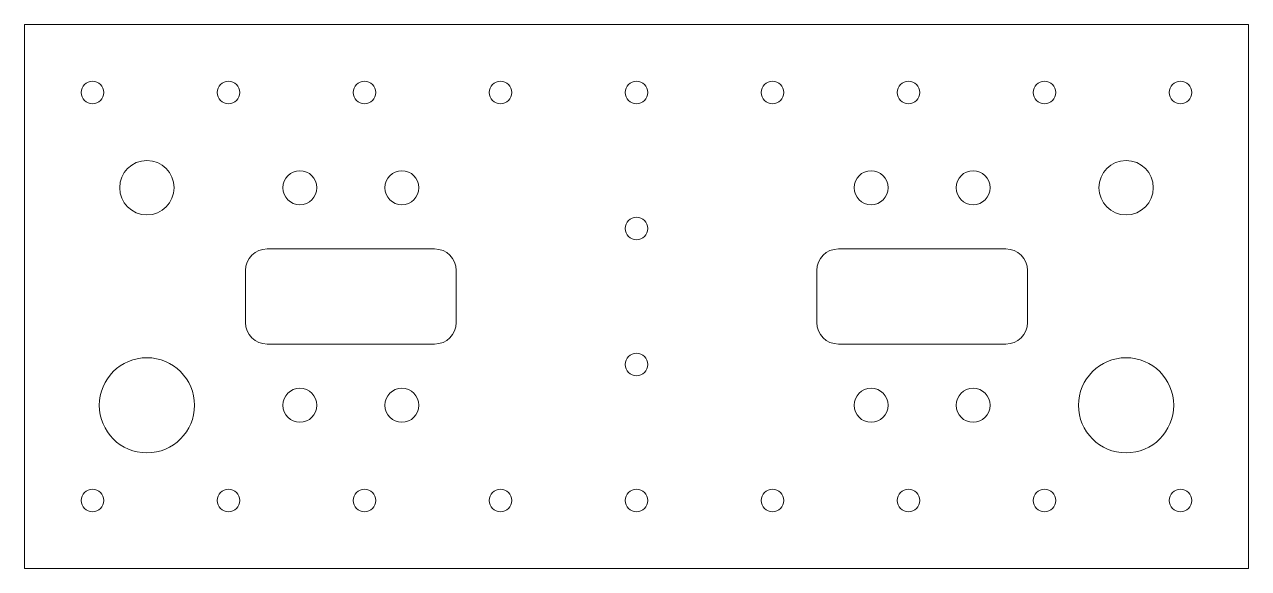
# Paper-space layout '_Top' of a CAD drawing. Header units: millimetres. Extents: x 0 to 180, y -80 to 0.
import ezdxf

# ---------------------------------------------------------------- set-up
doc = ezdxf.new("R2010")
doc.units = ezdxf.units.MM

psp = doc.layouts.new('_Top')

# ---------------------------------------------------------------- linework, layer by layer
at = {"color": 7, "linetype": 'Continuous', "lineweight": 15}
for p, q in [((180, 0), (0, 0)), ((0, 0), (0, -80)), ((180, -80), (180, 0)), ((60.3, -33), (35.7, -33)), ((144.3, -33), (119.7, -33)), ((32.5, -36.2), (32.5, -43.8)), ((63.5, -43.8), (63.5, -36.2)), ((116.5, -36.2), (116.5, -43.8)), ((147.5, -43.8), (147.5, -36.2)), ((35.7, -47), (60.3, -47)), ((119.7, -47), (144.3, -47)), ((0, -80), (180, -80))]:
    psp.add_line(p, q, dxfattribs=at)
for centre, radius in [((10, -10), 1.65), ((30, -10), 1.65), ((50, -10), 1.65), ((70, -10), 1.65), ((90, -10), 1.65), ((110, -10), 1.65), ((130, -10), 1.65), ((150, -10), 1.65), ((170, -10), 1.65), ((18, -24), 4), ((40.5, -24), 2.5), ((55.5, -24), 2.5), ((124.5, -24), 2.5), ((139.5, -24), 2.5), ((162, -24), 4), ((90, -30), 1.65), ((90, -50), 1.65), ((18, -56), 7), ((162, -56), 7), ((40.5, -56), 2.5), ((55.5, -56), 2.5), ((124.5, -56), 2.5), ((139.5, -56), 2.5), ((10, -70), 1.65), ((30, -70), 1.65), ((50, -70), 1.65), ((70, -70), 1.65), ((90, -70), 1.65), ((110, -70), 1.65), ((130, -70), 1.65), ((150, -70), 1.65), ((170, -70), 1.65)]:
    psp.add_circle(centre, radius, dxfattribs=at)
for centre, start, end in [((35.7, -36.2), 90, 180), ((60.3, -36.2), 0, 90), ((119.7, -36.2), 90, 180), ((144.3, -36.2), 0, 90), ((35.7, -43.8), 180, 270), ((60.3, -43.8), 270, 0), ((119.7, -43.8), 180, 270), ((144.3, -43.8), 270, 0)]:
    psp.add_arc(centre, 3.2, start, end, dxfattribs=at)

doc.saveas('drawing.dxf')
